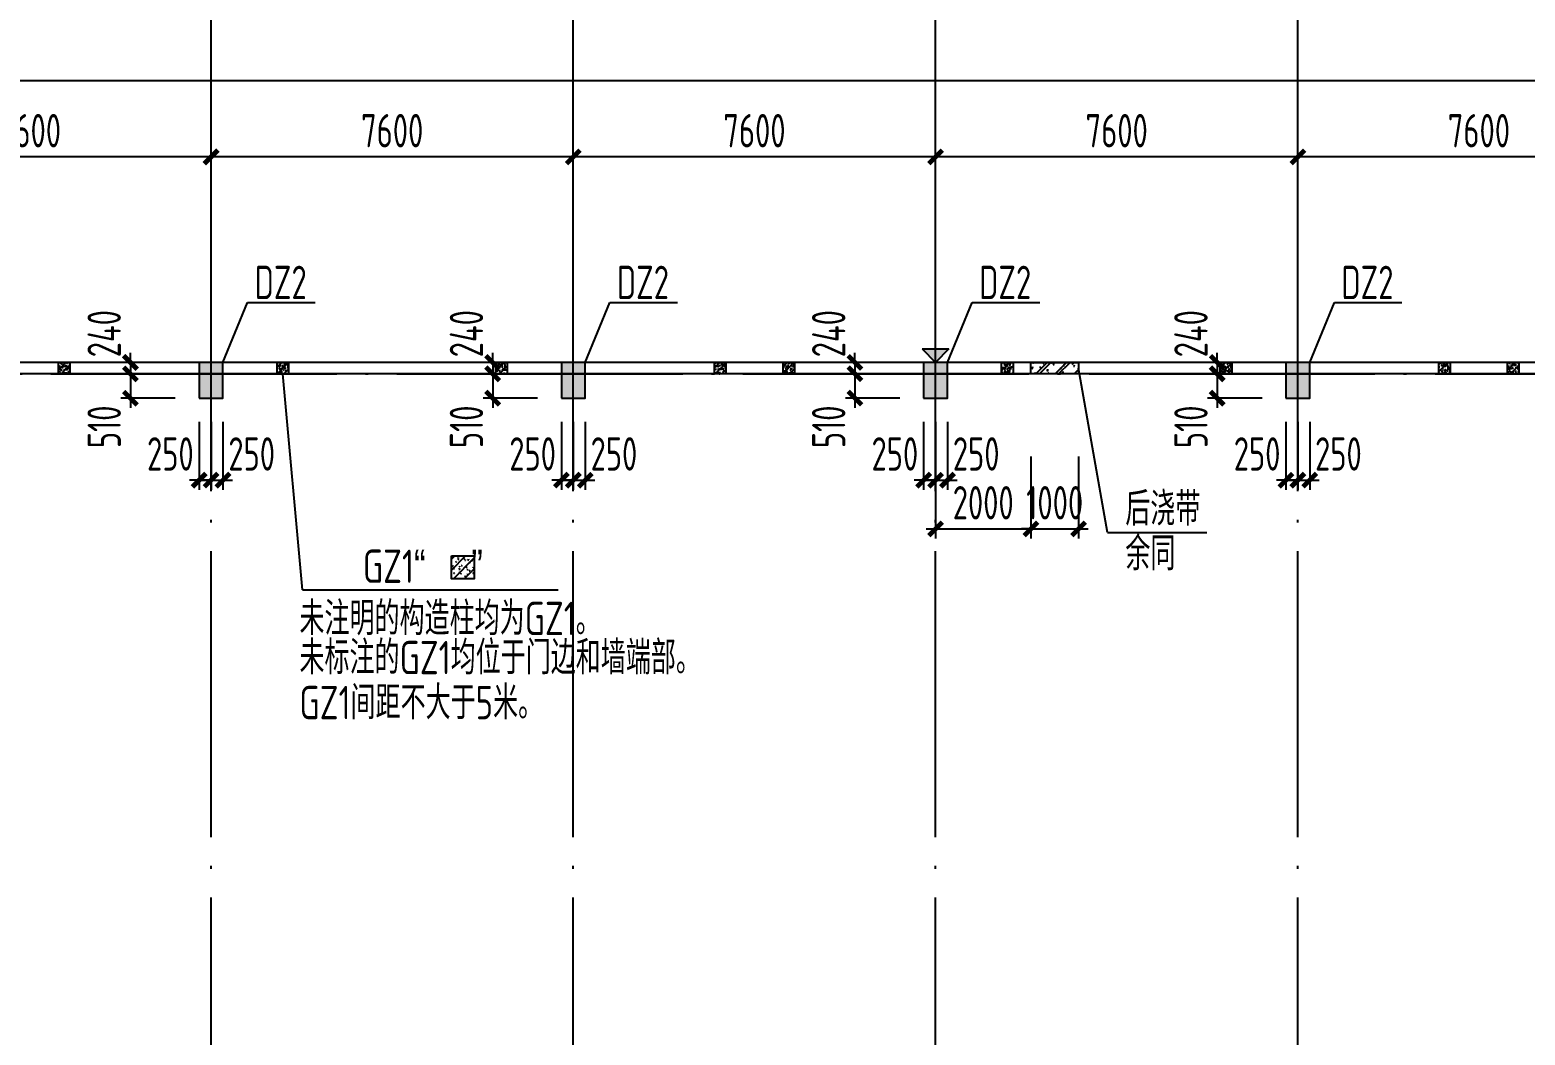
# Model space of a CAD drawing. Extents: x -3102990 to -851544, y -5293060 to -2540151.
# Drawn here: x -2318901 to -2303217, y -2646453 to -2635912 of the extents above; entities that cross this region are included whole.
import ezdxf

# ---------------------------------------------------------------- set-up
doc = ezdxf.new("R2010")
doc.units = 0
doc.header["$LTSCALE"] = 1000
doc.header["$PDMODE"] = 1
doc.linetypes.add('DOTE', pattern=[2.42, 2, -0.2, 0.02, -0.2])
doc.layers.get('0').update_dxf_attribs({"linetype": 'CONTINUOUS'})
doc.layers.get('Defpoints').update_dxf_attribs({"linetype": 'CONTINUOUS'})
for name, color, linetype in [('AXIS', 253, 'DOTE'), ('BEAM_CON', 4, 'CONTINUOUS'), ('COLU', 7, 'CONTINUOUS'), ('DIM', 3, 'CONTINUOUS'), ('HATCH', 254, 'CONTINUOUS'), ('NUM', 7, 'CONTINUOUS'), ('TEXT', 7, 'CONTINUOUS')]:
    doc.layers.add(name, color=color, linetype=linetype)
doc.styles.add('TSSD_Dimension', font='tssdeng.shx', dxfattribs={"width": 0.7, "bigfont": 'Hztxt.shx'})
doc.styles.add('TSSD_Rein', font='Tssdeng.shx', dxfattribs={"width": 0.75, "bigfont": 'hztxt.shx'})
doc.dimstyles.new('TSSD_200_100', dxfattribs={"dimtxt": 350, "dimasz": 100, "dimexe": 100, "dimexo": 250, "dimgap": 100, "dimtad": 1, "dimdec": 0, "dimlfac": 2, "dimzin": 0, "dimdsep": 46, "dimtxsty": 'TSSD_Dimension', "dimblk": 'ARCHTICK', "dimcen": 0, "dimdle": 100, "dimclrt": 7, "dimadec": 0, "dimazin": 0, "dimtfac": 1, "dimtdec": 0, "dimtix": 1, "dimtmove": 2, "dimatfit": 3, "dimfxl": 1, "dimtolj": 1, "dimtzin": 0, "dimarcsym": 0})

# ---------------------------------------------------------------- blocks, each defined once
blk = doc.blocks.new('_ArchTick')
at = {"color": 0, "const_width": 0.5}
blk.add_lwpolyline([(-0.71, -0.71), (0.71, 0.71)], dxfattribs=at)
blk = doc.blocks.new('*D1150')
at = {"layer": 'Defpoints', "color": 0, "ltscale": 1.5}
for p in [(-2305601, -2637244), (-2305601, -2638519), (-2301801, -2638519)]:
    blk.add_point(p, dxfattribs=at)
at = {"layer": 'DIM', "color": 0, "lineweight": -2, "ltscale": 1.5}
for p, q in [((-2305601, -2638269), (-2305601, -2637144)), ((-2301801, -2638269), (-2301801, -2637144)), ((-2301701, -2637244), (-2305701, -2637244))]:
    blk.add_line(p, q, dxfattribs=at)
at = {"layer": 'DIM', "color": 0, "lineweight": -2, "ltscale": 1.5, "xscale": 100, "yscale": 100, "zscale": 100, "rotation": 180}
blk.add_blockref('_ArchTick', (-2305601, -2637244), dxfattribs=at)
at = {"layer": 'DIM', "color": 0, "lineweight": -2, "ltscale": 1.5, "xscale": 100, "yscale": 100, "zscale": 100}
blk.add_blockref('_ArchTick', (-2301801, -2637244), dxfattribs=at)
at = {"layer": 'DIM', "color": 7, "ltscale": 1.5, "insert": (-2303701, -2636969), "char_height": 350, "attachment_point": 5, "style": 'TSSD_Dimension'}
blk.add_mtext('\\A1;7600', dxfattribs=at)
blk = doc.blocks.new('*D1151')
at = {"layer": 'Defpoints', "color": 0, "ltscale": 1.5}
for p in [(-2309401, -2637244), (-2309401, -2638519), (-2305601, -2638519)]:
    blk.add_point(p, dxfattribs=at)
at = {"layer": 'DIM', "color": 0, "lineweight": -2, "ltscale": 1.5}
for p, q in [((-2309401, -2638269), (-2309401, -2637144)), ((-2305601, -2638269), (-2305601, -2637144)), ((-2305501, -2637244), (-2309501, -2637244))]:
    blk.add_line(p, q, dxfattribs=at)
at = {"layer": 'DIM', "color": 0, "lineweight": -2, "ltscale": 1.5, "xscale": 100, "yscale": 100, "zscale": 100, "rotation": 180}
blk.add_blockref('_ArchTick', (-2309401, -2637244), dxfattribs=at)
at = {"layer": 'DIM', "color": 0, "lineweight": -2, "ltscale": 1.5, "xscale": 100, "yscale": 100, "zscale": 100}
blk.add_blockref('_ArchTick', (-2305601, -2637244), dxfattribs=at)
at = {"layer": 'DIM', "color": 7, "ltscale": 1.5, "insert": (-2307501, -2636969), "char_height": 350, "attachment_point": 5, "style": 'TSSD_Dimension'}
blk.add_mtext('\\A1;7600', dxfattribs=at)
blk = doc.blocks.new('*D1152')
at = {"layer": 'Defpoints', "color": 0, "ltscale": 1.5}
for p in [(-2313201, -2637244), (-2313201, -2638519), (-2309401, -2638519)]:
    blk.add_point(p, dxfattribs=at)
at = {"layer": 'DIM', "color": 0, "lineweight": -2, "ltscale": 1.5}
for p, q in [((-2313201, -2638269), (-2313201, -2637144)), ((-2309401, -2638269), (-2309401, -2637144)), ((-2309301, -2637244), (-2313301, -2637244))]:
    blk.add_line(p, q, dxfattribs=at)
at = {"layer": 'DIM', "color": 0, "lineweight": -2, "ltscale": 1.5, "xscale": 100, "yscale": 100, "zscale": 100, "rotation": 180}
blk.add_blockref('_ArchTick', (-2313201, -2637244), dxfattribs=at)
at = {"layer": 'DIM', "color": 0, "lineweight": -2, "ltscale": 1.5, "xscale": 100, "yscale": 100, "zscale": 100}
blk.add_blockref('_ArchTick', (-2309401, -2637244), dxfattribs=at)
at = {"layer": 'DIM', "color": 7, "ltscale": 1.5, "insert": (-2311301, -2636969), "char_height": 350, "attachment_point": 5, "style": 'TSSD_Dimension'}
blk.add_mtext('\\A1;7600', dxfattribs=at)
blk = doc.blocks.new('*D1153')
at = {"layer": 'Defpoints', "color": 0, "ltscale": 1.5}
for p in [(-2317001, -2637244), (-2317001, -2638519), (-2313201, -2638519)]:
    blk.add_point(p, dxfattribs=at)
at = {"layer": 'DIM', "color": 0, "lineweight": -2, "ltscale": 1.5}
for p, q in [((-2317001, -2638269), (-2317001, -2637144)), ((-2313201, -2638269), (-2313201, -2637144)), ((-2313101, -2637244), (-2317101, -2637244))]:
    blk.add_line(p, q, dxfattribs=at)
at = {"layer": 'DIM', "color": 0, "lineweight": -2, "ltscale": 1.5, "xscale": 100, "yscale": 100, "zscale": 100, "rotation": 180}
blk.add_blockref('_ArchTick', (-2317001, -2637244), dxfattribs=at)
at = {"layer": 'DIM', "color": 0, "lineweight": -2, "ltscale": 1.5, "xscale": 100, "yscale": 100, "zscale": 100}
blk.add_blockref('_ArchTick', (-2313201, -2637244), dxfattribs=at)
at = {"layer": 'DIM', "color": 7, "ltscale": 1.5, "insert": (-2315101, -2636969), "char_height": 350, "attachment_point": 5, "style": 'TSSD_Dimension'}
blk.add_mtext('\\A1;7600', dxfattribs=at)
blk = doc.blocks.new('*D1154')
at = {"layer": 'Defpoints', "color": 0, "ltscale": 1.5}
for p in [(-2320801, -2637244), (-2320801, -2638519), (-2317001, -2638519)]:
    blk.add_point(p, dxfattribs=at)
at = {"layer": 'DIM', "color": 0, "lineweight": -2, "ltscale": 1.5}
for p, q in [((-2320801, -2638269), (-2320801, -2637144)), ((-2317001, -2638269), (-2317001, -2637144)), ((-2316901, -2637244), (-2320901, -2637244))]:
    blk.add_line(p, q, dxfattribs=at)
at = {"layer": 'DIM', "color": 0, "lineweight": -2, "ltscale": 1.5, "xscale": 100, "yscale": 100, "zscale": 100, "rotation": 180}
blk.add_blockref('_ArchTick', (-2320801, -2637244), dxfattribs=at)
at = {"layer": 'DIM', "color": 0, "lineweight": -2, "ltscale": 1.5, "xscale": 100, "yscale": 100, "zscale": 100}
blk.add_blockref('_ArchTick', (-2317001, -2637244), dxfattribs=at)
at = {"layer": 'DIM', "color": 7, "ltscale": 1.5, "insert": (-2318901, -2636969), "char_height": 350, "attachment_point": 5, "style": 'TSSD_Dimension'}
blk.add_mtext('\\A1;7600', dxfattribs=at)
blk = doc.blocks.new('*D1158')
at = {"layer": 'Defpoints', "color": 0, "ltscale": 1.5}
for p in [(-2256201, -2636444), (-2332201, -2638519), (-2256201, -2638519)]:
    blk.add_point(p, dxfattribs=at)
at = {"layer": 'DIM', "color": 0, "lineweight": -2, "ltscale": 1.5}
for p, q in [((-2332201, -2638269), (-2332201, -2636344)), ((-2256201, -2638269), (-2256201, -2636344)), ((-2332301, -2636444), (-2256101, -2636444))]:
    blk.add_line(p, q, dxfattribs=at)
at = {"layer": 'DIM', "color": 0, "lineweight": -2, "ltscale": 1.5, "xscale": 100, "yscale": 100, "zscale": 100, "rotation": 180}
blk.add_blockref('_ArchTick', (-2332201, -2636444), dxfattribs=at)
at = {"layer": 'DIM', "color": 0, "lineweight": -2, "ltscale": 1.5, "xscale": 100, "yscale": 100, "zscale": 100}
blk.add_blockref('_ArchTick', (-2256201, -2636444), dxfattribs=at)
at = {"layer": 'DIM', "color": 7, "ltscale": 1.5, "insert": (-2294201, -2636169), "char_height": 350, "attachment_point": 5, "style": 'TSSD_Dimension'}
blk.add_mtext('\\A1;152000', dxfattribs=at)
blk = doc.blocks.new('*D1261')
at = {"layer": 'Defpoints', "color": 0, "ltscale": 1.5}
for p in [(-2317126, -2639399), (-2317847, -2639519), (-2317126, -2639519)]:
    blk.add_point(p, dxfattribs=at)
at = {"layer": 'DIM', "color": 0, "lineweight": -2, "ltscale": 1.5}
for p, q in [((-2317376, -2639399), (-2317947, -2639399)), ((-2317847, -2639399), (-2317847, -2639299)), ((-2317847, -2639399), (-2317847, -2639519)), ((-2317376, -2639519), (-2317947, -2639519)), ((-2317847, -2639519), (-2317847, -2639619))]:
    blk.add_line(p, q, dxfattribs=at)
at = {"layer": 'DIM', "color": 0, "lineweight": -2, "ltscale": 1.5, "xscale": 100, "yscale": 100, "zscale": 100}
for p, rotation in [((-2317847, -2639399), 270), ((-2317847, -2639519), 90)]:
    blk.add_blockref('_ArchTick', p, dxfattribs=dict(at, rotation=rotation))
at = {"layer": 'DIM', "color": 7, "ltscale": 1.5, "insert": (-2318122, -2639098), "char_height": 350, "attachment_point": 5, "rotation": 90, "style": 'TSSD_Dimension'}
blk.add_mtext('\\A1;240', dxfattribs=at)
blk = doc.blocks.new('*D1262')
at = {"layer": 'Defpoints', "color": 0, "ltscale": 1.5}
for p in [(-2317126, -2639519), (-2317847, -2639774), (-2317126, -2639774)]:
    blk.add_point(p, dxfattribs=at)
at = {"layer": 'DIM', "color": 0, "lineweight": -2, "ltscale": 1.5}
for p, q in [((-2317376, -2639519), (-2317947, -2639519)), ((-2317847, -2639419), (-2317847, -2639874)), ((-2317376, -2639774), (-2317947, -2639774))]:
    blk.add_line(p, q, dxfattribs=at)
at = {"layer": 'DIM', "color": 0, "lineweight": -2, "ltscale": 1.5, "xscale": 100, "yscale": 100, "zscale": 100}
for p, rotation in [((-2317847, -2639519), 90), ((-2317847, -2639774), 270)]:
    blk.add_blockref('_ArchTick', p, dxfattribs=dict(at, rotation=rotation))
at = {"layer": 'DIM', "color": 7, "ltscale": 1.5, "insert": (-2318122, -2640075), "char_height": 350, "attachment_point": 5, "rotation": 90, "style": 'TSSD_Dimension'}
blk.add_mtext('\\A1;510', dxfattribs=at)
blk = doc.blocks.new('*D1263')
at = {"layer": 'Defpoints', "color": 0, "ltscale": 1.5}
for p in [(-2317126, -2639774), (-2317001, -2639774), (-2317001, -2640634)]:
    blk.add_point(p, dxfattribs=at)
at = {"layer": 'DIM', "color": 0, "lineweight": -2, "ltscale": 1.5}
for p, q in [((-2317126, -2640024), (-2317126, -2640734)), ((-2317001, -2640024), (-2317001, -2640734)), ((-2317126, -2640634), (-2317226, -2640634)), ((-2317126, -2640634), (-2317001, -2640634)), ((-2317001, -2640634), (-2316901, -2640634))]:
    blk.add_line(p, q, dxfattribs=at)
at = {"layer": 'DIM', "color": 0, "lineweight": -2, "ltscale": 1.5, "xscale": 100, "yscale": 100, "zscale": 100}
blk.add_blockref('_ArchTick', (-2317126, -2640634), dxfattribs=at)
at = {"layer": 'DIM', "color": 0, "lineweight": -2, "ltscale": 1.5, "xscale": 100, "yscale": 100, "zscale": 100, "rotation": 180}
blk.add_blockref('_ArchTick', (-2317001, -2640634), dxfattribs=at)
at = {"layer": 'DIM', "color": 7, "ltscale": 1.5, "insert": (-2317428, -2640359), "char_height": 350, "attachment_point": 5, "style": 'TSSD_Dimension'}
blk.add_mtext('\\A1;250', dxfattribs=at)
blk = doc.blocks.new('*D1264')
at = {"layer": 'Defpoints', "color": 0, "ltscale": 1.5}
for p in [(-2317001, -2639774), (-2316876, -2639774), (-2316876, -2640634)]:
    blk.add_point(p, dxfattribs=at)
at = {"layer": 'DIM', "color": 0, "lineweight": -2, "ltscale": 1.5}
for p, q in [((-2317001, -2640024), (-2317001, -2640734)), ((-2316876, -2640024), (-2316876, -2640734)), ((-2317001, -2640634), (-2317101, -2640634)), ((-2317001, -2640634), (-2316876, -2640634)), ((-2316876, -2640634), (-2316776, -2640634))]:
    blk.add_line(p, q, dxfattribs=at)
at = {"layer": 'DIM', "color": 0, "lineweight": -2, "ltscale": 1.5, "xscale": 100, "yscale": 100, "zscale": 100}
blk.add_blockref('_ArchTick', (-2317001, -2640634), dxfattribs=at)
at = {"layer": 'DIM', "color": 0, "lineweight": -2, "ltscale": 1.5, "xscale": 100, "yscale": 100, "zscale": 100, "rotation": 180}
blk.add_blockref('_ArchTick', (-2316876, -2640634), dxfattribs=at)
at = {"layer": 'DIM', "color": 7, "ltscale": 1.5, "insert": (-2316575, -2640359), "char_height": 350, "attachment_point": 5, "style": 'TSSD_Dimension'}
blk.add_mtext('\\A1;250', dxfattribs=at)
blk = doc.blocks.new('*D1269')
at = {"layer": 'Defpoints', "color": 0, "ltscale": 1.5}
for p in [(-2313326, -2639399), (-2314047, -2639519), (-2313326, -2639519)]:
    blk.add_point(p, dxfattribs=at)
at = {"layer": 'DIM', "color": 0, "lineweight": -2, "ltscale": 1.5}
for p, q in [((-2313576, -2639399), (-2314147, -2639399)), ((-2314047, -2639399), (-2314047, -2639299)), ((-2314047, -2639399), (-2314047, -2639519)), ((-2313576, -2639519), (-2314147, -2639519)), ((-2314047, -2639519), (-2314047, -2639619))]:
    blk.add_line(p, q, dxfattribs=at)
at = {"layer": 'DIM', "color": 0, "lineweight": -2, "ltscale": 1.5, "xscale": 100, "yscale": 100, "zscale": 100}
for p, rotation in [((-2314047, -2639399), 270), ((-2314047, -2639519), 90)]:
    blk.add_blockref('_ArchTick', p, dxfattribs=dict(at, rotation=rotation))
at = {"layer": 'DIM', "color": 7, "ltscale": 1.5, "insert": (-2314322, -2639098), "char_height": 350, "attachment_point": 5, "rotation": 90, "style": 'TSSD_Dimension'}
blk.add_mtext('\\A1;240', dxfattribs=at)
blk = doc.blocks.new('*D1270')
at = {"layer": 'Defpoints', "color": 0, "ltscale": 1.5}
for p in [(-2313326, -2639519), (-2314047, -2639774), (-2313326, -2639774)]:
    blk.add_point(p, dxfattribs=at)
at = {"layer": 'DIM', "color": 0, "lineweight": -2, "ltscale": 1.5}
for p, q in [((-2313576, -2639519), (-2314147, -2639519)), ((-2314047, -2639419), (-2314047, -2639874)), ((-2313576, -2639774), (-2314147, -2639774))]:
    blk.add_line(p, q, dxfattribs=at)
at = {"layer": 'DIM', "color": 0, "lineweight": -2, "ltscale": 1.5, "xscale": 100, "yscale": 100, "zscale": 100}
for p, rotation in [((-2314047, -2639519), 90), ((-2314047, -2639774), 270)]:
    blk.add_blockref('_ArchTick', p, dxfattribs=dict(at, rotation=rotation))
at = {"layer": 'DIM', "color": 7, "ltscale": 1.5, "insert": (-2314322, -2640075), "char_height": 350, "attachment_point": 5, "rotation": 90, "style": 'TSSD_Dimension'}
blk.add_mtext('\\A1;510', dxfattribs=at)
blk = doc.blocks.new('*D1271')
at = {"layer": 'Defpoints', "color": 0, "ltscale": 1.5}
for p in [(-2313326, -2639774), (-2313201, -2639774), (-2313201, -2640634)]:
    blk.add_point(p, dxfattribs=at)
at = {"layer": 'DIM', "color": 0, "lineweight": -2, "ltscale": 1.5}
for p, q in [((-2313326, -2640024), (-2313326, -2640734)), ((-2313201, -2640024), (-2313201, -2640734)), ((-2313326, -2640634), (-2313426, -2640634)), ((-2313326, -2640634), (-2313201, -2640634)), ((-2313201, -2640634), (-2313101, -2640634))]:
    blk.add_line(p, q, dxfattribs=at)
at = {"layer": 'DIM', "color": 0, "lineweight": -2, "ltscale": 1.5, "xscale": 100, "yscale": 100, "zscale": 100}
blk.add_blockref('_ArchTick', (-2313326, -2640634), dxfattribs=at)
at = {"layer": 'DIM', "color": 0, "lineweight": -2, "ltscale": 1.5, "xscale": 100, "yscale": 100, "zscale": 100, "rotation": 180}
blk.add_blockref('_ArchTick', (-2313201, -2640634), dxfattribs=at)
at = {"layer": 'DIM', "color": 7, "ltscale": 1.5, "insert": (-2313628, -2640359), "char_height": 350, "attachment_point": 5, "style": 'TSSD_Dimension'}
blk.add_mtext('\\A1;250', dxfattribs=at)
blk = doc.blocks.new('*D1272')
at = {"layer": 'Defpoints', "color": 0, "ltscale": 1.5}
for p in [(-2313201, -2639774), (-2313076, -2639774), (-2313076, -2640634)]:
    blk.add_point(p, dxfattribs=at)
at = {"layer": 'DIM', "color": 0, "lineweight": -2, "ltscale": 1.5}
for p, q in [((-2313201, -2640024), (-2313201, -2640734)), ((-2313076, -2640024), (-2313076, -2640734)), ((-2313201, -2640634), (-2313301, -2640634)), ((-2313201, -2640634), (-2313076, -2640634)), ((-2313076, -2640634), (-2312976, -2640634))]:
    blk.add_line(p, q, dxfattribs=at)
at = {"layer": 'DIM', "color": 0, "lineweight": -2, "ltscale": 1.5, "xscale": 100, "yscale": 100, "zscale": 100}
blk.add_blockref('_ArchTick', (-2313201, -2640634), dxfattribs=at)
at = {"layer": 'DIM', "color": 0, "lineweight": -2, "ltscale": 1.5, "xscale": 100, "yscale": 100, "zscale": 100, "rotation": 180}
blk.add_blockref('_ArchTick', (-2313076, -2640634), dxfattribs=at)
at = {"layer": 'DIM', "color": 7, "ltscale": 1.5, "insert": (-2312775, -2640359), "char_height": 350, "attachment_point": 5, "style": 'TSSD_Dimension'}
blk.add_mtext('\\A1;250', dxfattribs=at)
blk = doc.blocks.new('*D1277')
at = {"layer": 'Defpoints', "color": 0, "ltscale": 1.5}
for p in [(-2309526, -2639399), (-2310247, -2639519), (-2309526, -2639519)]:
    blk.add_point(p, dxfattribs=at)
at = {"layer": 'DIM', "color": 0, "lineweight": -2, "ltscale": 1.5}
for p, q in [((-2309776, -2639399), (-2310347, -2639399)), ((-2310247, -2639399), (-2310247, -2639299)), ((-2310247, -2639399), (-2310247, -2639519)), ((-2309776, -2639519), (-2310347, -2639519)), ((-2310247, -2639519), (-2310247, -2639619))]:
    blk.add_line(p, q, dxfattribs=at)
at = {"layer": 'DIM', "color": 0, "lineweight": -2, "ltscale": 1.5, "xscale": 100, "yscale": 100, "zscale": 100}
for p, rotation in [((-2310247, -2639399), 270), ((-2310247, -2639519), 90)]:
    blk.add_blockref('_ArchTick', p, dxfattribs=dict(at, rotation=rotation))
at = {"layer": 'DIM', "color": 7, "ltscale": 1.5, "insert": (-2310522, -2639098), "char_height": 350, "attachment_point": 5, "rotation": 90, "style": 'TSSD_Dimension'}
blk.add_mtext('\\A1;240', dxfattribs=at)
blk = doc.blocks.new('*D1278')
at = {"layer": 'Defpoints', "color": 0, "ltscale": 1.5}
for p in [(-2309526, -2639519), (-2310247, -2639774), (-2309526, -2639774)]:
    blk.add_point(p, dxfattribs=at)
at = {"layer": 'DIM', "color": 0, "lineweight": -2, "ltscale": 1.5}
for p, q in [((-2309776, -2639519), (-2310347, -2639519)), ((-2310247, -2639419), (-2310247, -2639874)), ((-2309776, -2639774), (-2310347, -2639774))]:
    blk.add_line(p, q, dxfattribs=at)
at = {"layer": 'DIM', "color": 0, "lineweight": -2, "ltscale": 1.5, "xscale": 100, "yscale": 100, "zscale": 100}
for p, rotation in [((-2310247, -2639519), 90), ((-2310247, -2639774), 270)]:
    blk.add_blockref('_ArchTick', p, dxfattribs=dict(at, rotation=rotation))
at = {"layer": 'DIM', "color": 7, "ltscale": 1.5, "insert": (-2310522, -2640075), "char_height": 350, "attachment_point": 5, "rotation": 90, "style": 'TSSD_Dimension'}
blk.add_mtext('\\A1;510', dxfattribs=at)
blk = doc.blocks.new('*D1279')
at = {"layer": 'Defpoints', "color": 0, "ltscale": 1.5}
for p in [(-2309526, -2639774), (-2309401, -2639774), (-2309401, -2640634)]:
    blk.add_point(p, dxfattribs=at)
at = {"layer": 'DIM', "color": 0, "lineweight": -2, "ltscale": 1.5}
for p, q in [((-2309526, -2640024), (-2309526, -2640734)), ((-2309401, -2640024), (-2309401, -2640734)), ((-2309526, -2640634), (-2309626, -2640634)), ((-2309526, -2640634), (-2309401, -2640634)), ((-2309401, -2640634), (-2309301, -2640634))]:
    blk.add_line(p, q, dxfattribs=at)
at = {"layer": 'DIM', "color": 0, "lineweight": -2, "ltscale": 1.5, "xscale": 100, "yscale": 100, "zscale": 100}
blk.add_blockref('_ArchTick', (-2309526, -2640634), dxfattribs=at)
at = {"layer": 'DIM', "color": 0, "lineweight": -2, "ltscale": 1.5, "xscale": 100, "yscale": 100, "zscale": 100, "rotation": 180}
blk.add_blockref('_ArchTick', (-2309401, -2640634), dxfattribs=at)
at = {"layer": 'DIM', "color": 7, "ltscale": 1.5, "insert": (-2309828, -2640359), "char_height": 350, "attachment_point": 5, "style": 'TSSD_Dimension'}
blk.add_mtext('\\A1;250', dxfattribs=at)
blk = doc.blocks.new('*D1280')
at = {"layer": 'Defpoints', "color": 0, "ltscale": 1.5}
for p in [(-2309401, -2639774), (-2309276, -2639774), (-2309276, -2640634)]:
    blk.add_point(p, dxfattribs=at)
at = {"layer": 'DIM', "color": 0, "lineweight": -2, "ltscale": 1.5}
for p, q in [((-2309401, -2640024), (-2309401, -2640734)), ((-2309276, -2640024), (-2309276, -2640734)), ((-2309401, -2640634), (-2309501, -2640634)), ((-2309401, -2640634), (-2309276, -2640634)), ((-2309276, -2640634), (-2309176, -2640634))]:
    blk.add_line(p, q, dxfattribs=at)
at = {"layer": 'DIM', "color": 0, "lineweight": -2, "ltscale": 1.5, "xscale": 100, "yscale": 100, "zscale": 100}
blk.add_blockref('_ArchTick', (-2309401, -2640634), dxfattribs=at)
at = {"layer": 'DIM', "color": 0, "lineweight": -2, "ltscale": 1.5, "xscale": 100, "yscale": 100, "zscale": 100, "rotation": 180}
blk.add_blockref('_ArchTick', (-2309276, -2640634), dxfattribs=at)
at = {"layer": 'DIM', "color": 7, "ltscale": 1.5, "insert": (-2308975, -2640359), "char_height": 350, "attachment_point": 5, "style": 'TSSD_Dimension'}
blk.add_mtext('\\A1;250', dxfattribs=at)
blk = doc.blocks.new('*D1285')
at = {"layer": 'Defpoints', "color": 0, "ltscale": 1.5}
for p in [(-2305726, -2639399), (-2306447, -2639519), (-2305726, -2639519)]:
    blk.add_point(p, dxfattribs=at)
at = {"layer": 'DIM', "color": 0, "lineweight": -2, "ltscale": 1.5}
for p, q in [((-2305976, -2639399), (-2306547, -2639399)), ((-2306447, -2639399), (-2306447, -2639299)), ((-2306447, -2639399), (-2306447, -2639519)), ((-2305976, -2639519), (-2306547, -2639519)), ((-2306447, -2639519), (-2306447, -2639619))]:
    blk.add_line(p, q, dxfattribs=at)
at = {"layer": 'DIM', "color": 0, "lineweight": -2, "ltscale": 1.5, "xscale": 100, "yscale": 100, "zscale": 100}
for p, rotation in [((-2306447, -2639399), 270), ((-2306447, -2639519), 90)]:
    blk.add_blockref('_ArchTick', p, dxfattribs=dict(at, rotation=rotation))
at = {"layer": 'DIM', "color": 7, "ltscale": 1.5, "insert": (-2306722, -2639098), "char_height": 350, "attachment_point": 5, "rotation": 90, "style": 'TSSD_Dimension'}
blk.add_mtext('\\A1;240', dxfattribs=at)
blk = doc.blocks.new('*D1286')
at = {"layer": 'Defpoints', "color": 0, "ltscale": 1.5}
for p in [(-2305726, -2639519), (-2306447, -2639774), (-2305726, -2639774)]:
    blk.add_point(p, dxfattribs=at)
at = {"layer": 'DIM', "color": 0, "lineweight": -2, "ltscale": 1.5}
for p, q in [((-2305976, -2639519), (-2306547, -2639519)), ((-2306447, -2639419), (-2306447, -2639874)), ((-2305976, -2639774), (-2306547, -2639774))]:
    blk.add_line(p, q, dxfattribs=at)
at = {"layer": 'DIM', "color": 0, "lineweight": -2, "ltscale": 1.5, "xscale": 100, "yscale": 100, "zscale": 100}
for p, rotation in [((-2306447, -2639519), 90), ((-2306447, -2639774), 270)]:
    blk.add_blockref('_ArchTick', p, dxfattribs=dict(at, rotation=rotation))
at = {"layer": 'DIM', "color": 7, "ltscale": 1.5, "insert": (-2306722, -2640075), "char_height": 350, "attachment_point": 5, "rotation": 90, "style": 'TSSD_Dimension'}
blk.add_mtext('\\A1;510', dxfattribs=at)
blk = doc.blocks.new('*D1287')
at = {"layer": 'Defpoints', "color": 0, "ltscale": 1.5}
for p in [(-2305726, -2639774), (-2305601, -2639774), (-2305601, -2640634)]:
    blk.add_point(p, dxfattribs=at)
at = {"layer": 'DIM', "color": 0, "lineweight": -2, "ltscale": 1.5}
for p, q in [((-2305726, -2640024), (-2305726, -2640734)), ((-2305601, -2640024), (-2305601, -2640734)), ((-2305726, -2640634), (-2305826, -2640634)), ((-2305726, -2640634), (-2305601, -2640634)), ((-2305601, -2640634), (-2305501, -2640634))]:
    blk.add_line(p, q, dxfattribs=at)
at = {"layer": 'DIM', "color": 0, "lineweight": -2, "ltscale": 1.5, "xscale": 100, "yscale": 100, "zscale": 100}
blk.add_blockref('_ArchTick', (-2305726, -2640634), dxfattribs=at)
at = {"layer": 'DIM', "color": 0, "lineweight": -2, "ltscale": 1.5, "xscale": 100, "yscale": 100, "zscale": 100, "rotation": 180}
blk.add_blockref('_ArchTick', (-2305601, -2640634), dxfattribs=at)
at = {"layer": 'DIM', "color": 7, "ltscale": 1.5, "insert": (-2306028, -2640359), "char_height": 350, "attachment_point": 5, "style": 'TSSD_Dimension'}
blk.add_mtext('\\A1;250', dxfattribs=at)
blk = doc.blocks.new('*D1288')
at = {"layer": 'Defpoints', "color": 0, "ltscale": 1.5}
for p in [(-2305601, -2639774), (-2305476, -2639774), (-2305476, -2640634)]:
    blk.add_point(p, dxfattribs=at)
at = {"layer": 'DIM', "color": 0, "lineweight": -2, "ltscale": 1.5}
for p, q in [((-2305601, -2640024), (-2305601, -2640734)), ((-2305476, -2640024), (-2305476, -2640734)), ((-2305601, -2640634), (-2305701, -2640634)), ((-2305601, -2640634), (-2305476, -2640634)), ((-2305476, -2640634), (-2305376, -2640634))]:
    blk.add_line(p, q, dxfattribs=at)
at = {"layer": 'DIM', "color": 0, "lineweight": -2, "ltscale": 1.5, "xscale": 100, "yscale": 100, "zscale": 100}
blk.add_blockref('_ArchTick', (-2305601, -2640634), dxfattribs=at)
at = {"layer": 'DIM', "color": 0, "lineweight": -2, "ltscale": 1.5, "xscale": 100, "yscale": 100, "zscale": 100, "rotation": 180}
blk.add_blockref('_ArchTick', (-2305476, -2640634), dxfattribs=at)
at = {"layer": 'DIM', "color": 7, "ltscale": 1.5, "insert": (-2305175, -2640359), "char_height": 350, "attachment_point": 5, "style": 'TSSD_Dimension'}
blk.add_mtext('\\A1;250', dxfattribs=at)
blk = doc.blocks.new('*D2321')
at = {"layer": 'Defpoints', "color": 0, "ltscale": 1.5}
for p in [(-2309401, -2640136), (-2308401, -2640136), (-2308401, -2641146)]:
    blk.add_point(p, dxfattribs=at)
at = {"layer": 'DIM', "color": 0, "lineweight": -2, "ltscale": 1.5}
for p, q in [((-2309401, -2640386), (-2309401, -2641246)), ((-2308401, -2640386), (-2308401, -2641246)), ((-2309501, -2641146), (-2308301, -2641146))]:
    blk.add_line(p, q, dxfattribs=at)
at = {"layer": 'DIM', "color": 0, "lineweight": -2, "ltscale": 1.5, "xscale": 100, "yscale": 100, "zscale": 100, "rotation": 180}
blk.add_blockref('_ArchTick', (-2309401, -2641146), dxfattribs=at)
at = {"layer": 'DIM', "color": 0, "lineweight": -2, "ltscale": 1.5, "xscale": 100, "yscale": 100, "zscale": 100}
blk.add_blockref('_ArchTick', (-2308401, -2641146), dxfattribs=at)
at = {"layer": 'DIM', "color": 7, "ltscale": 1.5, "insert": (-2308901, -2640871), "char_height": 350, "attachment_point": 5, "style": 'TSSD_Dimension'}
blk.add_mtext('\\A1;2000', dxfattribs=at)
blk = doc.blocks.new('*D2322')
at = {"layer": 'Defpoints', "color": 0, "ltscale": 1.5}
for p in [(-2308401, -2640136), (-2307901, -2640136), (-2307901, -2641146)]:
    blk.add_point(p, dxfattribs=at)
at = {"layer": 'DIM', "color": 0, "lineweight": -2, "ltscale": 1.5}
for p, q in [((-2308401, -2640386), (-2308401, -2641246)), ((-2307901, -2640386), (-2307901, -2641246)), ((-2308401, -2641146), (-2308501, -2641146)), ((-2308401, -2641146), (-2307901, -2641146)), ((-2307901, -2641146), (-2307801, -2641146))]:
    blk.add_line(p, q, dxfattribs=at)
at = {"layer": 'DIM', "color": 0, "lineweight": -2, "ltscale": 1.5, "xscale": 100, "yscale": 100, "zscale": 100}
blk.add_blockref('_ArchTick', (-2308401, -2641146), dxfattribs=at)
at = {"layer": 'DIM', "color": 0, "lineweight": -2, "ltscale": 1.5, "xscale": 100, "yscale": 100, "zscale": 100, "rotation": 180}
blk.add_blockref('_ArchTick', (-2307901, -2641146), dxfattribs=at)
at = {"layer": 'DIM', "color": 7, "ltscale": 1.5, "insert": (-2308151, -2640871), "char_height": 350, "attachment_point": 5, "style": 'TSSD_Dimension'}
blk.add_mtext('\\A1;1000', dxfattribs=at)
blk = doc.blocks.new('A$C728275D6')
at = {"ltscale": 1.5}
blk.add_hatch(color=256, dxfattribs=at).paths.add_polyline_path([(-153, 49), (130, 49), (-11, -92)])
for p, q in [((-153, 49), (-11, -92)), ((-153, 49), (130, 49)), ((130, 49), (-11, -92))]:
    blk.add_line(p, q, dxfattribs=at)
blk = doc.blocks.new('A$C08C432BE')
at = {"layer": 'HATCH', "ltscale": 1.5}
h = blk.add_hatch(dxfattribs=at)
h.set_pattern_fill('ARMORED', color=256, scale=10, style=0)
h.set_pattern_definition([(50, (2321063.67, 2681626.08), (71.7260183, -6.2752135), [7.5, -82.5]), (355, (2321063.67, 2681626.08), (-13.8751334, 75.2192134), [6, -66]), (100.4514, (2321069.646, 2681625.554), (57.8509382, 68.9439542), [6.374019, -70.1142112]), (46.1842, (2321063.67, 2681646.08), (106.7241049, -16.5519014), [11.25, -123.75]), (96.6356, (2321072.56, 2681644.7), (93.4662706, 97.411787), [9.5610288, -105.1713]), (351.1842, (2321063.67, 2681646.08), (93.4661945, 97.41186), [9, -99]), (21, (2321073.67, 2681641.08), (59.6907052, -40.2618891), [7.5, -82.5]), (326, (2321073.67, 2681641.08), (24.3315332, 72.5150045), [6, -66]), (71.4514, (2321078.64, 2681637.72), (84.0222629, 32.2530497), [6.374019, -70.1142112]), (37.5, (2321063.669, 2681626.077), (1.21598553, 33.28938538), [0, -65.2, 0, -67, 0, -66.25]), (7.5, (2321063.67, 2681626.077), (26.30695374, 39.4411712), [0, -38.2, 0, -63.7, 0, -25.25]), (327.5, (2321041.369, 2681626.077), (53.38224362, -2.25548717), [0, -25, 0, -78, 0, -103.5]), (317.5, (2321031.37, 2681626.077), (58.31861693, 10.01049823), [0, -32.5, 0, -51.8, 0, -73.5]), (45, (2321063.67, 2681626.077), (-35.35533906, 35.35533906), [])])
h.paths.add_polyline_path([(-79, 92), (41, 92), (41, -28), (-79, -28)])
at = {"layer": 'COLU'}
blk.add_lwpolyline([(-79, 92), (41, 92), (41, -28), (-79, -28)], close=True, dxfattribs=at)

msp = doc.modelspace()

# ---------------------------------------------------------------- hatches: boundary and pattern name
at = {"layer": 'COLU', "ltscale": 1.5}
h = msp.add_hatch(color=256, dxfattribs=at)
h.paths.add_polyline_path([(-2256081.43, -2641356.35), (-2256456.43, -2641356.35), (-2256456.43, -2641581.35), (-2256081.43, -2641581.35)])
h.paths.add_polyline_path([(-2256081.43, -2645656.35), (-2256456.43, -2645656.35), (-2256456.43, -2645881.35), (-2256081.43, -2645881.35)])
h.paths.add_polyline_path([(-2256081.43, -2639773.85), (-2256381.43, -2639773.85), (-2256381.43, -2639398.85), (-2256081.43, -2639398.85)])
h.paths.add_polyline_path([(-2256081.43, -2649956.35), (-2256456.43, -2649956.35), (-2256456.43, -2650181.35), (-2256081.43, -2650181.35)])
h.paths.add_polyline_path([(-2256081.43, -2654013.85), (-2256381.43, -2654013.85), (-2256381.43, -2654388.85), (-2256081.43, -2654388.85)])
h.paths.add_polyline_path([(-2275326.43, -2654013.85), (-2275076.43, -2654013.85), (-2275076.43, -2654388.85), (-2275326.43, -2654388.85)])
h.paths.add_polyline_path([(-2259526.43, -2639773.85), (-2259276.43, -2639773.85), (-2259276.43, -2639398.85), (-2259526.43, -2639398.85)])
h.paths.add_polyline_path([(-2259526.43, -2654013.85), (-2259276.43, -2654013.85), (-2259276.43, -2654388.85), (-2259526.43, -2654388.85)])
h.paths.add_polyline_path([(-2263926.43, -2639773.85), (-2263676.43, -2639773.85), (-2263676.43, -2639398.85), (-2263926.43, -2639398.85)])
h.paths.add_polyline_path([(-2263926.43, -2654013.85), (-2263676.43, -2654013.85), (-2263676.43, -2654388.85), (-2263926.43, -2654388.85)])
h.paths.add_polyline_path([(-2267726.43, -2639773.85), (-2267476.43, -2639773.85), (-2267476.43, -2639398.85), (-2267726.43, -2639398.85)])
h.paths.add_polyline_path([(-2267726.43, -2654013.85), (-2267476.43, -2654013.85), (-2267476.43, -2654388.85), (-2267726.43, -2654388.85)])
h.paths.add_polyline_path([(-2271526.43, -2639773.85), (-2271276.43, -2639773.85), (-2271276.43, -2639398.85), (-2271526.43, -2639398.85)])
h.paths.add_polyline_path([(-2271526.43, -2654013.85), (-2271276.43, -2654013.85), (-2271276.43, -2654388.85), (-2271526.43, -2654388.85)])
h.paths.add_polyline_path([(-2275326.43, -2639398.85), (-2275076.43, -2639398.85), (-2275076.43, -2639773.85), (-2275326.43, -2639773.85)])
h.paths.add_polyline_path([(-2279126.43, -2639773.85), (-2278876.43, -2639773.85), (-2278876.43, -2639398.85), (-2279126.43, -2639398.85)])
h.paths.add_polyline_path([(-2279126.43, -2654013.85), (-2278876.43, -2654013.85), (-2278876.43, -2654388.85), (-2279126.43, -2654388.85)])
h.paths.add_polyline_path([(-2282926.43, -2639773.85), (-2282676.43, -2639773.85), (-2282676.43, -2639398.85), (-2282926.43, -2639398.85)])
h.paths.add_polyline_path([(-2282926.43, -2654013.85), (-2282676.43, -2654013.85), (-2282676.43, -2654388.85), (-2282926.43, -2654388.85)])
h.paths.add_polyline_path([(-2286726.43, -2639773.85), (-2286476.43, -2639773.85), (-2286476.43, -2639398.85), (-2286726.43, -2639398.85)])
h.paths.add_polyline_path([(-2286726.43, -2654013.85), (-2286476.43, -2654013.85), (-2286476.43, -2654388.85), (-2286726.43, -2654388.85)])
h.paths.add_polyline_path([(-2290526.43, -2639773.85), (-2290276.43, -2639773.85), (-2290276.43, -2639398.85), (-2290526.43, -2639398.85)])
h.paths.add_polyline_path([(-2290526.43, -2654013.85), (-2290276.43, -2654013.85), (-2290276.43, -2654388.85), (-2290526.43, -2654388.85)])
h.paths.add_polyline_path([(-2294326.43, -2639773.85), (-2294076.43, -2639773.85), (-2294076.43, -2639398.85), (-2294326.43, -2639398.85)])
h.paths.add_polyline_path([(-2294326.43, -2654013.85), (-2294076.43, -2654013.85), (-2294076.43, -2654388.85), (-2294326.43, -2654388.85)])
h.paths.add_polyline_path([(-2298126.43, -2639773.85), (-2297876.43, -2639773.85), (-2297876.43, -2639398.85), (-2298126.43, -2639398.85)])
h.paths.add_polyline_path([(-2298126.43, -2654013.85), (-2297876.43, -2654013.85), (-2297876.43, -2654388.85), (-2298126.43, -2654388.85)])
h.paths.add_polyline_path([(-2301926.43, -2639773.85), (-2301676.43, -2639773.85), (-2301676.43, -2639398.85), (-2301926.43, -2639398.85)])
h.paths.add_polyline_path([(-2301926.43, -2654013.85), (-2301676.43, -2654013.85), (-2301676.43, -2654388.85), (-2301926.43, -2654388.85)])
h.paths.add_polyline_path([(-2305726.43, -2639773.85), (-2305476.43, -2639773.85), (-2305476.43, -2639398.85), (-2305726.43, -2639398.85)])
h.paths.add_polyline_path([(-2305726.43, -2654013.85), (-2305476.43, -2654013.85), (-2305476.43, -2654388.85), (-2305726.43, -2654388.85)])
h.paths.add_polyline_path([(-2309526.43, -2639773.85), (-2309276.43, -2639773.85), (-2309276.43, -2639398.85), (-2309526.43, -2639398.85)])
h.paths.add_polyline_path([(-2309526.43, -2654013.85), (-2309276.43, -2654013.85), (-2309276.43, -2654388.85), (-2309526.43, -2654388.85)])
h.paths.add_polyline_path([(-2313326.43, -2639773.85), (-2313076.43, -2639773.85), (-2313076.43, -2639398.85), (-2313326.43, -2639398.85)])
h.paths.add_polyline_path([(-2313326.43, -2654013.85), (-2313076.43, -2654013.85), (-2313076.43, -2654388.85), (-2313326.43, -2654388.85)])
h.paths.add_polyline_path([(-2317126.43, -2639773.85), (-2316876.43, -2639773.85), (-2316876.43, -2639398.85), (-2317126.43, -2639398.85)])
h.paths.add_polyline_path([(-2317126.43, -2654013.85), (-2316876.43, -2654013.85), (-2316876.43, -2654388.85), (-2317126.43, -2654388.85)])
h.paths.add_polyline_path([(-2320926.43, -2639773.85), (-2320676.43, -2639773.85), (-2320676.43, -2639398.85), (-2320926.43, -2639398.85)])
h.paths.add_polyline_path([(-2320926.43, -2654013.85), (-2320676.43, -2654013.85), (-2320676.43, -2654388.85), (-2320926.43, -2654388.85)])
h.paths.add_polyline_path([(-2324726.43, -2639773.85), (-2324476.43, -2639773.85), (-2324476.43, -2639398.85), (-2324726.43, -2639398.85)])
h.paths.add_polyline_path([(-2324726.43, -2654013.85), (-2324476.43, -2654013.85), (-2324476.43, -2654388.85), (-2324726.43, -2654388.85)])
h.paths.add_polyline_path([(-2328526.43, -2639773.85), (-2328276.43, -2639773.85), (-2328276.43, -2639398.85), (-2328526.43, -2639398.85)])
h.paths.add_polyline_path([(-2328526.43, -2654013.85), (-2328276.43, -2654013.85), (-2328276.43, -2654388.85), (-2328526.43, -2654388.85)])
at = {"layer": 'HATCH', "ltscale": 1.5}
h = msp.add_hatch(dxfattribs=at)
h.set_pattern_fill('SECOND_CONCRETE', color=256, scale=15, style=0)
h.set_pattern_definition([(50, (0, 0), (107.5890274, -9.4128202), [11.25, -123.75]), (355, (0, 0), (-20.8127, 112.82882), [9, -99]), (100.4514, (8.97, -0.78), (86.7764073, 103.4159313), [9.5610285, -105.1713168]), (46.1842, (0, 30), (160.0861573, -24.827852), [16.875, -185.625]), (96.6356, (13.34, 27.93), (140.199406, 146.1176806), [14.341543, -157.75695]), (351.1842, (0, 30), (140.199292, 146.11779), [13.5, -148.5]), (21, (15, 22.5), (89.5360578, -60.3928336), [11.25, -123.75]), (326, (15, 22.5), (36.4972998, 108.7725068), [9, -99]), (71.4514, (22.46, 17.47), (126.0333943, 48.3795745), [9.5610285, -105.1713168]), (45, (0, 0), (-101.0278814, 101.0278814), []), (45, (37.35, 0), (-101.0278814, 101.0278814), [])])
h.paths.add_polyline_path([(-2308401.43, -2639398.85), (-2307901.43, -2639398.85), (-2307901.43, -2639518.85), (-2308401.43, -2639518.85)])
at = {"layer": 'HATCH'}
h = msp.add_hatch(dxfattribs=at)
h.set_pattern_fill('ARMOREDW', color=256, scale=10, style=0)
h.set_pattern_definition([(50, (-3331534.3, -2465374.936), (71.7260183, -6.2752135), [7.5, -82.5]), (355, (-3331534.3, -2465374.936), (-13.8751334, 75.2192134), [6, -66]), (100.4514, (-3331528.324, -2465375.46), (57.850938, 68.943954), [6.374019, -70.114211]), (46.1842, (-3331534.3, -2465354.94), (106.724105, -16.5519014), [11.25, -123.75]), (96.6356, (-3331525.41, -2465356.32), (93.466271, 97.411787), [9.561029, -105.1713]), (351.1842, (-3331534.3, -2465354.94), (93.466195, 97.41186), [9, -99]), (21, (-3331524.3, -2465359.936), (59.6907052, -40.261889), [7.5, -82.5]), (326, (-3331524.3, -2465359.936), (24.331533, 72.5150045), [6, -66]), (71.4514, (-3331519.33, -2465363.29), (84.022263, 32.2530497), [6.374019, -70.114211]), (45, (-3331534.3, -2465374.94), (-56.5685425, 56.5685425), [])])
h.paths.add_polyline_path([(-2314479.51, -2641428.33), (-2314239.51, -2641428.33), (-2314239.51, -2641668.33), (-2314479.51, -2641668.33)])

# ---------------------------------------------------------------- linework, layer by layer
at = {"layer": 'AXIS', "ltscale": 1.5}
for p, q in [((-2317001.43, -2655268.85), (-2317001.43, -2638518.85)), ((-2313201.43, -2655268.85), (-2313201.43, -2638518.85)), ((-2309401.43, -2655268.85), (-2309401.43, -2638518.85)), ((-2305601.43, -2655268.85), (-2305601.43, -2638518.85)), ((-2333201.43, -2639518.85), (-2255201.43, -2639518.85))]:
    msp.add_line(p, q, dxfattribs=at)
at = {"layer": 'BEAM_CON'}
for points in [[(-2331971.43, -2654388.85), (-2256081.43, -2654388.85), (-2256081.43, -2639398.85), (-2331971.43, -2639398.85)], [(-2331971.43, -2654268.85), (-2256201.43, -2654268.85), (-2256201.43, -2639518.85), (-2331971.43, -2639518.85)]]:
    msp.add_lwpolyline(points, dxfattribs=at)
at = {"layer": 'COLU', "ltscale": 1.5}
for points in [[(-2317126.43, -2639773.85), (-2316876.43, -2639773.85), (-2316876.43, -2639398.85), (-2317126.43, -2639398.85)], [(-2313326.43, -2639773.85), (-2313076.43, -2639773.85), (-2313076.43, -2639398.85), (-2313326.43, -2639398.85)], [(-2309526.43, -2639773.85), (-2309276.43, -2639773.85), (-2309276.43, -2639398.85), (-2309526.43, -2639398.85)], [(-2305726.43, -2639773.85), (-2305476.43, -2639773.85), (-2305476.43, -2639398.85), (-2305726.43, -2639398.85)]]:
    msp.add_lwpolyline(points, close=True, dxfattribs=at)
at = {"layer": 'COLU'}
msp.add_lwpolyline([(-2308401.43, -2639398.85), (-2307901.43, -2639398.85), (-2307901.43, -2639518.85), (-2308401.43, -2639518.85)], close=True, dxfattribs=at)
at = {"layer": 'COLU', "elevation": -100}
msp.add_lwpolyline([(-2314479.51, -2641428.33), (-2314239.51, -2641428.33), (-2314239.51, -2641668.33), (-2314479.51, -2641668.33)], close=True, dxfattribs=at)
at = {"layer": 'NUM', "ltscale": 1.5}
for p, q in [((-2317001.43, -2638518.85), (-2317001.43, -2635443.85)), ((-2313201.43, -2638518.85), (-2313201.43, -2635443.85)), ((-2309401.43, -2638518.85), (-2309401.43, -2635443.85)), ((-2305601.43, -2638518.85), (-2305601.43, -2635443.85))]:
    msp.add_line(p, q, dxfattribs=at)
at = {"layer": 'NUM'}
for p, q in [((-2316876.43, -2639398.85), (-2316617.61, -2638770.25)), ((-2316617.61, -2638770.25), (-2315908.15, -2638770.25)), ((-2313076.43, -2639398.85), (-2312817.61, -2638770.25)), ((-2312817.61, -2638770.25), (-2312108.15, -2638770.25)), ((-2309276.43, -2639398.85), (-2309017.61, -2638770.25)), ((-2309017.61, -2638770.25), (-2308308.15, -2638770.25)), ((-2305476.43, -2639398.85), (-2305217.61, -2638770.25)), ((-2305217.61, -2638770.25), (-2304508.15, -2638770.25))]:
    msp.add_line(p, q, dxfattribs=at)
at = {"layer": 'TEXT'}
for p, q in [((-2316041.64, -2641784.45), (-2316248.09, -2639518.85)), ((-2307598.8, -2641182.51), (-2307901.43, -2639458.85)), ((-2307598.8, -2641182.51), (-2306555.02, -2641182.51)), ((-2316041.64, -2641784.45), (-2313361.53, -2641784.45))]:
    msp.add_line(p, q, dxfattribs=at)

# ---------------------------------------------------------------- block references
at = {"ltscale": 1.5}
for name, p in [('A$C728275D6', (-2309390.08, -2639306.44)), ('A$C08C432BE', (-2318522.13, -2639491.29)), ('A$C08C432BE', (-2316228.8, -2639491.29)), ('A$C08C432BE', (-2313935.47, -2639491.29)), ('A$C08C432BE', (-2311642.13, -2639491.29)), ('A$C08C432BE', (-2310922.13, -2639491.29)), ('A$C08C432BE', (-2308628.8, -2639491.29)), ('A$C08C432BE', (-2306335.47, -2639491.29)), ('A$C08C432BE', (-2304042.13, -2639491.29)), ('A$C08C432BE', (-2303322.13, -2639491.29))]:
    msp.add_blockref(name, p, dxfattribs=at)

# ---------------------------------------------------------------- texts
at = {"layer": 'TEXT', "style": 'TSSD_Rein'}
for s, width, p in [('DZ2', 0.7, (-2316543.43, -2638735.24)), ('DZ2', 0.7, (-2312743.43, -2638735.24)), ('DZ2', 0.7, (-2308943.43, -2638735.24)), ('DZ2', 0.7, (-2305143.43, -2638735.24)), ('后浇带', 0.75, (-2307410.34, -2641109.82)), ('余同', 0.75, (-2307410.34, -2641578.82)), ('GZ1“   ”', 0.75, (-2315408.79, -2641711.76)), ('未注明的构造柱均为GZ1。', 0.75, (-2316073.68, -2642259.2)), ('未标注的GZ1均位于门边和墙端部。', 0.75, (-2316073.68, -2642669.67)), ('GZ1间距不大于5米。', 0.75, (-2316073.68, -2643141.76))]:
    msp.add_text(s, height=350, dxfattribs=dict(at, width=width)).set_placement(p)

# ---------------------------------------------------------------- dimensions: what is measured, and where the dimension line sits
at = {"layer": 'DIM', "ltscale": 1.5}
for base, p1, p2, picture, middle in [((-2256201.43, -2636443.85), (-2332201.43, -2638518.85), (-2256201.43, -2638518.85), '*D1158', (-2294201.43, -2636168.85)), ((-2320801.43, -2637243.85), (-2317001.43, -2638518.85), (-2320801.43, -2638518.85), '*D1154', (-2318901.43, -2636968.85)), ((-2317001.43, -2637243.85), (-2313201.43, -2638518.85), (-2317001.43, -2638518.85), '*D1153', (-2315101.43, -2636968.85)), ((-2313201.43, -2637243.85), (-2309401.43, -2638518.85), (-2313201.43, -2638518.85), '*D1152', (-2311301.43, -2636968.85)), ((-2309401.43, -2637243.85), (-2305601.43, -2638518.85), (-2309401.43, -2638518.85), '*D1151', (-2307501.43, -2636968.85)), ((-2305601.43, -2637243.85), (-2301801.43, -2638518.85), (-2305601.43, -2638518.85), '*D1150', (-2303701.43, -2636968.85)), ((-2308401.43, -2641145.59), (-2309401.43, -2640136), (-2308401.43, -2640136), '*D2321', (-2308901.43, -2640870.59)), ((-2307901.43, -2641145.59), (-2308401.43, -2640136), (-2307901.43, -2640136), '*D2322', (-2308151.43, -2640870.59))]:
    dim = msp.add_linear_dim(base=base, p1=p1, p2=p2, dimstyle='TSSD_200_100', dxfattribs=at)
    dim.commit()
    dim.dimension.update_dxf_attribs({"geometry": picture, "text_midpoint": middle})
for base, p1, p2, picture, middle in [((-2317847.42, -2639518.85), (-2317126.43, -2639398.85), (-2317126.43, -2639518.85), '*D1261', (-2318122.42, -2639097.76)), ((-2314047.42, -2639518.85), (-2313326.43, -2639398.85), (-2313326.43, -2639518.85), '*D1269', (-2314322.42, -2639097.76)), ((-2310247.42, -2639518.85), (-2309526.43, -2639398.85), (-2309526.43, -2639518.85), '*D1277', (-2310522.42, -2639097.76)), ((-2306447.42, -2639518.85), (-2305726.43, -2639398.85), (-2305726.43, -2639518.85), '*D1285', (-2306722.42, -2639097.76)), ((-2317847.42, -2639773.85), (-2317126.43, -2639518.85), (-2317126.43, -2639773.85), '*D1262', (-2318122.42, -2640074.94)), ((-2314047.42, -2639773.85), (-2313326.43, -2639518.85), (-2313326.43, -2639773.85), '*D1270', (-2314322.42, -2640074.94)), ((-2310247.42, -2639773.85), (-2309526.43, -2639518.85), (-2309526.43, -2639773.85), '*D1278', (-2310522.42, -2640074.94)), ((-2306447.42, -2639773.85), (-2305726.43, -2639518.85), (-2305726.43, -2639773.85), '*D1286', (-2306722.42, -2640074.94))]:
    dim = msp.add_linear_dim(base=base, p1=p1, p2=p2, angle=270, dimstyle='TSSD_200_100', dxfattribs=at)
    dim.commit()
    dim.dimension.update_dxf_attribs({"geometry": picture, "text_midpoint": middle, "dimtype": 160})
for base, p1, p2, picture, middle in [((-2317001.43, -2640633.52), (-2317126.43, -2639773.85), (-2317001.43, -2639773.85), '*D1263', (-2317427.52, -2640358.52)), ((-2316876.43, -2640633.52), (-2317001.43, -2639773.85), (-2316876.43, -2639773.85), '*D1264', (-2316575.34, -2640358.52)), ((-2313201.43, -2640633.52), (-2313326.43, -2639773.85), (-2313201.43, -2639773.85), '*D1271', (-2313627.52, -2640358.52)), ((-2313076.43, -2640633.52), (-2313201.43, -2639773.85), (-2313076.43, -2639773.85), '*D1272', (-2312775.34, -2640358.52)), ((-2309401.43, -2640633.52), (-2309526.43, -2639773.85), (-2309401.43, -2639773.85), '*D1279', (-2309827.52, -2640358.52)), ((-2309276.43, -2640633.52), (-2309401.43, -2639773.85), (-2309276.43, -2639773.85), '*D1280', (-2308975.34, -2640358.52)), ((-2305601.43, -2640633.52), (-2305726.43, -2639773.85), (-2305601.43, -2639773.85), '*D1287', (-2306027.52, -2640358.52)), ((-2305476.43, -2640633.52), (-2305601.43, -2639773.85), (-2305476.43, -2639773.85), '*D1288', (-2305175.34, -2640358.52))]:
    dim = msp.add_linear_dim(base=base, p1=p1, p2=p2, dimstyle='TSSD_200_100', dxfattribs=at)
    dim.commit()
    dim.dimension.update_dxf_attribs({"geometry": picture, "text_midpoint": middle, "dimtype": 160})

doc.saveas('drawing.dxf')
